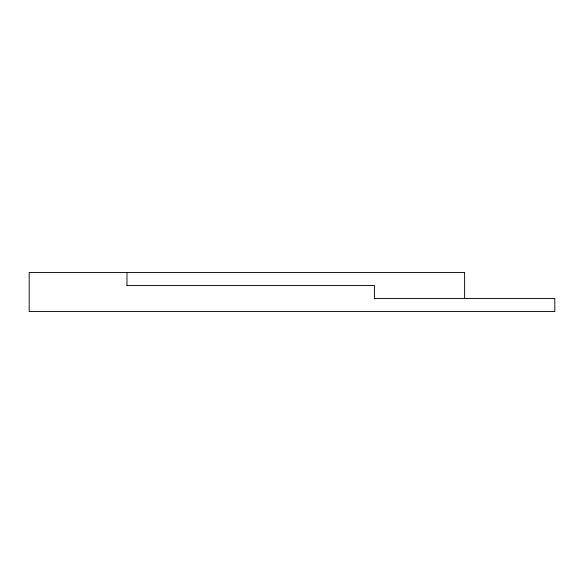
<?xml version="1.0" encoding="UTF-8"?>
<svg xmlns="http://www.w3.org/2000/svg" width="584" height="584" viewBox="0 0 584 584"><rect width="100%" height="100%" fill="white"/><g stroke="black" fill="none" stroke-linecap="round" stroke-linejoin="round"><path stroke-width="0.88" d="M126.969 285.481L374.41 285.481L374.41 298.811M374.41 298.519L554.8 298.519L554.8 311.557L29.2 311.557L29.2 272.443L464.609 272.443L464.609 298.701M126.969 272.443L126.969 285.78"/></g></svg>
